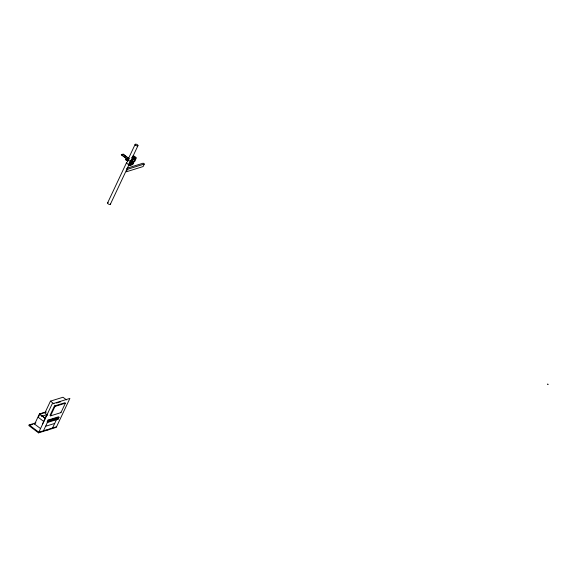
<?xml version="1.0" encoding="UTF-8"?>
<svg xmlns="http://www.w3.org/2000/svg" width="577" height="577" viewBox="0 0 577 577"><rect width="100%" height="100%" fill="white"/><g stroke="black" fill="none" stroke-linecap="round" stroke-linejoin="round"><path stroke-width="0.87" d="M128.13 159.973L121.358 154.686L128.188 159.843M129.226 158.798L123.081 154.153L129.169 158.92M127.733 161.409L125.808 159.822L128.108 158.855M107.589 202.945L126.536 162.678M128.015 159.533L135.126 144.423M110.423 204.164L129.371 163.897M130.856 160.752L137.961 145.649M130.323 163.002L130.914 161.74M128.159 164.748L129.298 165.613L132.559 158.689L136.021 157.615L134.881 156.756L132.111 157.615M129.702 165.484L130.69 163.399L133.287 162.591L132.306 164.676M132.797 159.043L131.614 161.56L132.183 161.986L134.78 161.178L135.963 158.661L135.393 158.235L132.797 159.043L133.366 159.468L135.963 158.661M131.599 162.425L133.337 162.043M132.183 161.986L133.366 159.468M134.326 157.182L134.621 156.555L133.741 155.891L132.357 156.324M130.878 164.964L130.135 165.015L130.864 163.457L133.027 162.786L132.299 164.337L130.626 164.777M134.585 157.384L134.881 156.756M136.021 157.615L132.76 164.532L129.298 165.613M144.3 164.034L143.118 166.551L126.327 171.802L127.409 169.313L144.3 164.034L143.161 163.176L127.539 168.03M35.904 422.833L29.146 424.932L28.85 425.559L38.522 432.865L56.265 427.355L69.889 398.404L52.146 403.914L38.522 432.865M34.627 424.117L39.402 413.969L45.893 411.956M46.167 412.122L39.777 414.106L38.262 417.33L43.715 421.448M66.535 399.919L63.001 397.25L50.451 401.145L44.826 413.103L47.653 415.238M44.869 418.844L47.04 414.228M42.345 424.369L45.23 418.224L39.777 414.106M54.426 405.992L49.99 415.433L50.552 415.858L60.938 412.634L65.381 403.193L64.812 402.768L54.426 405.992L54.995 406.417L65.381 403.193M47.184 421.938L48.071 420.056L58.457 416.825L59.027 417.258L58.14 419.147L47.754 422.371L47.184 421.938L47.711 421.78M43.47 430.788L48.035 421.08M50.552 415.858L54.995 406.417M47.754 422.371L48.641 420.482L59.027 417.258M47.076 430.204L47.372 429.577L38.818 432.238L29.146 424.932M48.374 429.8L48.67 429.173L56.56 426.72M52.557 427.968L56.798 418.952M130.106 161.711L130.51 161.928L130.027 161.863M121.3 154.816L123.081 154.153M131.852 157.42L134.621 156.555M125.808 159.822L127.25 159.375M132.378 157.788L133.893 157.319M56.496 403.034L60.679 401.736M41.457 416.342L47.047 414.603M45.23 418.224L39.402 413.969M30.538 425.033L33.077 424.246M45.597 426.266L54.685 423.446M134.21 160.752L134.78 161.178M126.716 168.282L127.856 169.14M50.451 401.145L53.986 403.813M60.376 412.202L60.938 412.634M57.123 418.26L58.14 419.147M48.071 420.056L48.641 420.482M34.577 424.073L40.318 428.415M125.945 159.533L127.878 161.113M110.423 203.977A1.551 0.678 25.2 0 1 108.462 204.042A1.551 0.678 25.2 0 1 108.13 202.657M129.089 163.248A1.551 0.678 25.2 0 1 128.83 164.185A1.551 0.678 25.2 0 1 126.825 163.327A1.551 0.678 25.2 0 1 127.077 162.389M130.755 160.341A1.551 0.678 25.2 0 1 129.255 160.803A1.551 0.678 25.2 0 1 128.296 159.281M129.767 162.325L130.236 162.447L129.767 162.325M547.703 384.167L548.143 384.39L547.724 384.145M48.901 420.885L48.605 421.513L57.693 418.686L57.989 418.058L48.901 420.885M135.415 145.072A1.551 0.678 25.2 0 0 137.867 145.793A1.551 0.678 25.2 0 0 136.352 144.236A1.551 0.678 25.2 0 0 135.415 145.072"/></g></svg>
